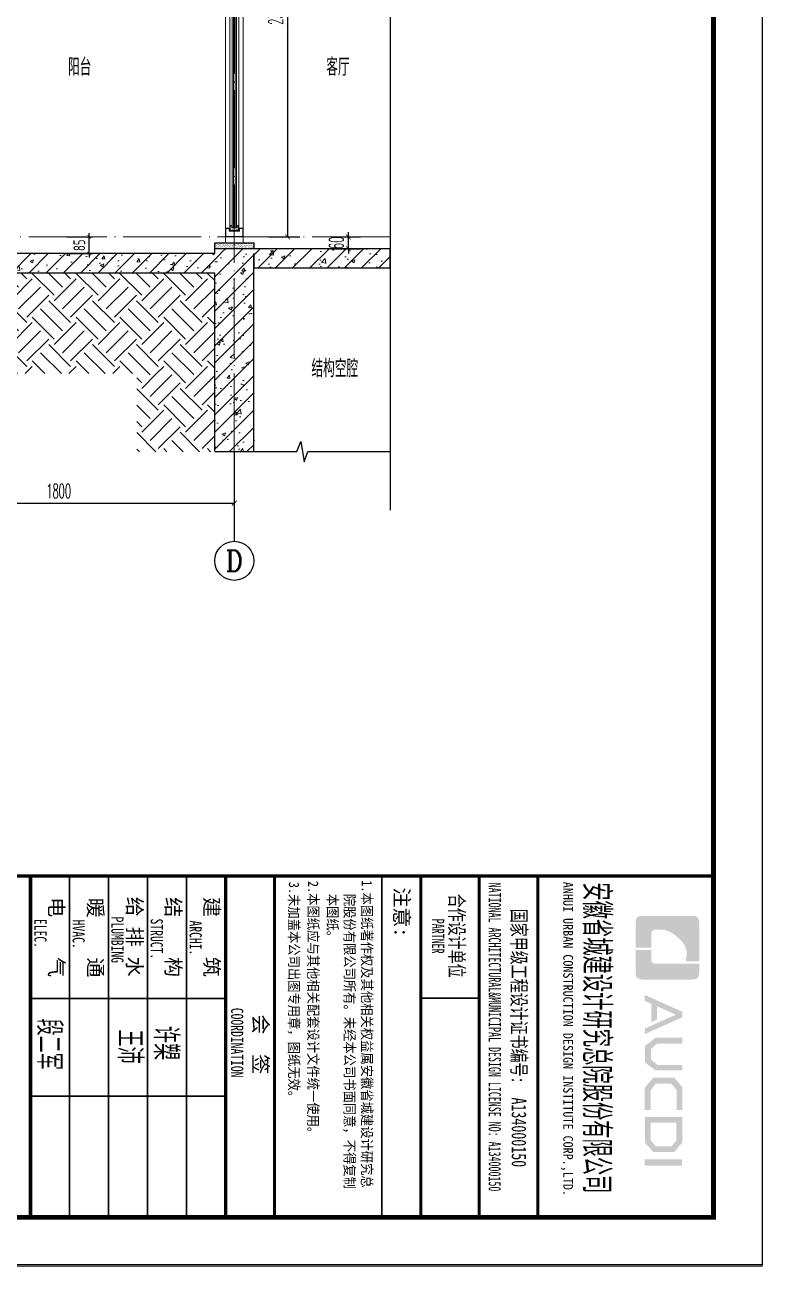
# Model space of a CAD drawing. Extents: x 826826 to 1642106, y -156213 to 399140.
# Drawn here: x 1524017 to 1527796, y 282493 to 288853 of the extents above; entities that cross this region are included whole.
import ezdxf
from ezdxf.enums import TextEntityAlignment as Align

# ---------------------------------------------------------------- set-up
doc = ezdxf.new("R2010")
doc.units = 0
doc.header["$LTSCALE"] = 1000
doc.linetypes.add('DOTE', pattern=[2.42, 2, -0.2, 0.02, -0.2])
doc.layers.get('0').update_dxf_attribs({"linetype": 'CONTINUOUS'})
doc.layers.get('DEFPOINTS').update_dxf_attribs({"linetype": 'CONTINUOUS'})
for name, color, linetype in [('AXIS', 3, 'CONTINUOUS'), ('AXIS_TEXT', 4, 'CONTINUOUS'), ('DIM', 2, 'CONTINUOUS'), ('DIM_SYMB', 3, 'CONTINUOUS'), ('PUB_DIM', 3, 'CONTINUOUS'), ('PUB_TEXT', 2, 'CONTINUOUS'), ('WALL', 5, 'CONTINUOUS'), ('yichutu', 7, 'CONTINUOUS'), ('图签文字', 4, 'CONTINUOUS'), ('立面-看线', 251, 'CONTINUOUS')]:
    doc.layers.add(name, color=color, linetype=linetype)
for name, color, linetype, lineweight in [('DOTE', 251, 'DOTE', 9), ('PUB_HATCH', 8, 'CONTINUOUS', 9), ('S_WINDOW', 144, 'CONTINUOUS', 15), ('图框', 9, 'CONTINUOUS', 18), ('填充', 251, 'CONTINUOUS', 5), ('细细', 250, 'CONTINUOUS', 0)]:
    doc.layers.add(name, color=color, linetype=linetype, lineweight=lineweight)
doc.styles.add('_TCH_AXIS', font='COMPLEX', dxfattribs={"bigfont": 'GBCBIG'})
doc.styles.add('_TCH_DIM_T3', font='SIMPLEX.shx', dxfattribs={"width": 0.494118, "bigfont": 'GBCBIG.shx'})
doc.styles.add('COMPLEX', font='COMPLEX')
doc.styles.add('HT', font='simhei.ttf')
doc.styles.add('TSSD_DIMENSION', font='Tssdeng.shx', dxfattribs={"width": 0.7, "bigfont": 'tssdchn.shx'})
doc.styles.add('TSSD_REIN', font='tssdeng.shx', dxfattribs={"width": 0.7, "height": 300, "bigfont": 'tssdchn.shx'})
doc.styles.add('建筑图签-1', font='simhei.ttf', dxfattribs={"width": 0.7})
doc.styles.add('建筑图签-2', font='TXT.shx', dxfattribs={"width": 0.5, "bigfont": 'HZTXT.shx'})
doc.dimstyles.new('_TCH_ARCH&&25', dxfattribs={"dimtxt": 74.375, "dimasz": 25, "dimexe": 62.5, "dimexo": 75, "dimgap": 25, "dimtad": 1, "dimdec": 0, "dimzin": 0, "dimdsep": 46, "dimtxsty": '_TCH_DIM_T3', "dimblk": 'ARCHTICK', "dimcen": 0.09, "dimclrt": 7, "dimazin": 0, "dimtfac": 1, "dimtdec": 0, "dimtix": 1, "dimtmove": 2, "dimatfit": 3, "dimldrblk": 'ARCHTICK', "dimfxl": 0, "dimtolj": 1, "dimtzin": 0, "dimarcsym": 0})
doc.dimstyles.new('TSSD_20_20', dxfattribs={"dimtxt": 60, "dimasz": 20, "dimexe": 20, "dimexo": 50, "dimgap": 20, "dimtad": 1, "dimdec": 0, "dimzin": 0, "dimdsep": 46, "dimtxsty": 'TSSD_DIMENSION', "dimblk": 'ARCHTICK', "dimblk1": 'ARCHTICK', "dimblk2": 'ARCHTICK', "dimcen": 0, "dimdle": 20, "dimclrt": 7, "dimadec": 0, "dimazin": 0, "dimtfac": 1, "dimtdec": 0, "dimtix": 1, "dimtmove": 2, "dimatfit": 3, "dimfxl": 0, "dimtolj": 1, "dimtzin": 0, "dimarcsym": 0})
pattern_1 = [(315, (145053.3697, 680712.4302), (-1.76776695, -1.76776695), []), (315, (145054.5482, 680712.4302), (-1.76776695, -1.76776695), [])]
pattern_2 = [(315, (145053.3697, 678374.192), (-1.76776695, -1.76776695), []), (315, (145054.5482, 678374.192), (-1.76776695, -1.76776695), [])]
pattern_3 = [(45, (657881.9, 413752.46), (0, 224.506403), [158.75, -158.75]), (45, (657839.8, 413794.56), (0, 224.506403), [158.75, -158.75]), (45, (657797.71, 413836.65), (0, 224.506403), [158.75, -158.75]), (135, (657797.71, 413864.72), (-224.506403, 0), [158.75, -158.75]), (135, (657839.8, 413906.81), (-224.506403, 0), [158.75, -158.75]), (135, (657881.9, 413948.9), (-224.506403, 0), [158.75, -158.75])]
pattern_4 = [(45, (689015.794, 456209.414), (-44.194174, 44.194174), []), (50, (689015.8, 456209.41), (179.315046, -15.688034), [18.75, -206.25]), (355, (689015.8, 456209.41), (-34.687833, 188.048033), [15, -165]), (100.4514, (689030.74, 456208.1), (144.627345, 172.359886), [15.935047, -175.285528]), (46.1842, (689015.8, 456259.41), (266.81026, -41.379754), [28.125, -309.375]), (96.6356, (689038.03, 456255.97), (233.66568, 243.52947), [23.90257, -262.92825]), (351.1842, (689015.8, 456259.41), (233.66549, 243.52965), [22.5, -247.5]), (21, (689040.8, 456246.91), (149.226763, -100.654723), [18.75, -206.25]), (326, (689040.8, 456246.91), (60.828833, 181.28751), [15, -165]), (71.4514, (689053.23, 456238.53), (210.055657, 80.632624), [15.935047, -175.285528]), (37.5, (689015.794, 456209.414), (3.039964, 83.2234635), [0, -163, 0, -167.5, 0, -165.625]), (7.5, (689015.79, 456209.41), (65.767384, 98.602928), [0, -95.5, 0, -159.25, 0, -63.125]), (327.5, (688960.044, 456209.414), (133.455609, -5.638718), [0, -62.5, 0, -195, 0, -258.75]), (317.5, (688935.04, 456209.41), (145.796542, 25.026246), [0, -81.25, 0, -129.5, 0, -183.75])]

# ---------------------------------------------------------------- blocks, each defined once
blk = doc.blocks.new('院标1')
h = blk.add_hatch(color=150)
h.dxf.hatch_style = 1
edge = h.paths.add_edge_path()
edge.add_spline(control_points=[(116373, 648379), (116379, 648379), (116382, 648379), (116391, 648379), (116391, 648379), (116391, 648379), (116616, 648379), (116616, 648379), (116616, 648379), (116616, 648379), (116616, 648054), (116616, 648054), (116616, 648054), (116616, 648054), (116108, 648054), (116108, 648054), (116108, 648054), (116028, 648054), (115963, 648111), (115963, 648199), (115963, 648199), (115963, 648199), (115963, 649215), (115963, 649215), (115963, 649215), (115963, 649295), (116018, 649360), (116108, 649360), (116108, 649360), (116108, 649360), (116897, 649360), (116897, 649360), (116897, 649360), (116897, 649360), (116897, 649080), (116897, 649080), (116897, 649080), (116897, 649080), (116566, 649140), (116356, 648859), (116356, 648859), (116245, 648719), (116240, 648545), (116247, 648466), (116247, 648466), (116254, 648386), (116247, 648466), (116247, 648466), (116247, 648466), (116247, 648466), (116258, 648374), (116373, 648379)], knot_values=[0, 0, 0, 0, 0.071429, 0.071429, 0.071429, 0.107143, 0.142857, 0.142857, 0.142857, 0.178571, 0.214286, 0.214286, 0.214286, 0.25, 0.285714, 0.285714, 0.285714, 0.321429, 0.357143, 0.357143, 0.357143, 0.392857, 0.428571, 0.428571, 0.428571, 0.464286, 0.5, 0.5, 0.5, 0.535714, 0.571429, 0.571429, 0.571429, 0.607143, 0.642857, 0.642857, 0.642857, 0.678571, 0.714286, 0.714286, 0.714286, 0.75, 0.785714, 0.785714, 0.785714, 0.821429, 0.857143, 0.857143, 0.857143, 0.928571, 1, 1, 1, 1], degree=3, periodic=0)
h = blk.add_hatch(color=150)
h.dxf.hatch_style = 1
edge = h.paths.add_edge_path()
edge.add_spline(control_points=[(117268, 649215), (117268, 649215), (117268, 648199), (117268, 648199), (117268, 648199), (117268, 648114), (117212, 648054), (117123, 648054), (117123, 648054), (117123, 648054), (116663, 648054), (116663, 648054), (116663, 648054), (116663, 648054), (116663, 648379), (116663, 648379), (116663, 648379), (116663, 648379), (116865, 648379), (116865, 648379), (116865, 648379), (116907, 648379), (116941, 648413), (116941, 648455), (116941, 648455), (116941, 648455), (116941, 649360), (116941, 649360), (116941, 649360), (116941, 649360), (117123, 649360), (117123, 649360), (117123, 649360), (117204, 649360), (117268, 649306), (117268, 649215)], knot_values=[0, 0, 0, 0, 0.1, 0.1, 0.1, 0.15, 0.2, 0.2, 0.2, 0.25, 0.3, 0.3, 0.3, 0.35, 0.4, 0.4, 0.4, 0.45, 0.5, 0.5, 0.5, 0.55, 0.6, 0.6, 0.6, 0.65, 0.7, 0.7, 0.7, 0.75, 0.8, 0.8, 0.8, 0.9, 1, 1, 1, 1], degree=3, periodic=0)
blk = doc.blocks.new('GFDDDDRG')
at = {"layer": '图框'}
h = blk.add_hatch(color=256, dxfattribs=at)
h.paths.add_polyline_path([(922489, -158906), (922489, -158969), (922104, -158969), (922104, -158906)])
h.paths.add_polyline_path([(922431, -158530), (922168, -158530), (922168, -158710), (922221, -158772), (922380, -158772), (922431, -158712)], flags=16)
h.paths.add_polyline_path([(922490, -158471), (922109, -158471), (922109, -158732), (922194, -158831), (922408, -158831), (922490, -158733)])
h.paths.add_polyline_path([(922492, -158399), (922434, -158399), (922434, -158196), (922378, -158129), (922219, -158129), (922167, -158196), (922167, -158400), (922107, -158400), (922107, -158169), (922194, -158067), (922408, -158067), (922492, -158166)])
h.paths.add_polyline_path([(922491, -157658), (922491, -157718), (922235, -157718), (922170, -157775), (922170, -157880), (922235, -157937), (922491, -157937), (922491, -157994), (922217, -157994), (922108, -157912), (922108, -157743), (922218, -157658)])
h.paths.add_polyline_path([(922490, -157392), (922490, -157450), (922108, -157621), (922108, -157564), (922425, -157423), (922231, -157335), (922231, -157471), (922173, -157501), (922173, -157311), (922107, -157282), (922107, -157220)])
for p, q in [((920410, -156002), (920410, -159502)), ((921010, -156002), (921010, -159502)), ((921010, -156002), (921010, -159502))]:
    blk.add_line(p, q, dxfattribs=at)
blk.add_lwpolyline([(923310, -107437), (923310, -159999), (893610, -159999), (893610, -107437)], close=True, dxfattribs=at)
blk.add_lwpolyline([(923310, -107437), (923310, -159999), (893610, -159999), (893610, -107437)], close=True, dxfattribs=at)
at = {"layer": '图框', "const_width": 50}
blk.add_lwpolyline([(894110, -159499), (922810, -159499), (922810, -108687), (894110, -108687)], close=True, dxfattribs=at)
at = {"layer": '图框'}
for points, const_width in [([(894110, -156002), (922810, -156002)], 35), ([(915810, -156006), (915810, -159506)], 35), ([(916210, -156006), (916210, -159506)], 17.5), ([(916610, -156006), (916610, -159506)], 17.5), ([(917010, -156006), (917010, -159506)], 17.5), ([(917410, -156006), (917410, -159506)], 17.5), ([(917810, -156006), (917810, -159506)], 35), ([(917810, -156006), (917810, -159506)], 35), ([(918310, -156006), (918310, -159506)], 30), ([(919410, -156002), (919410, -159502)], 17.5), ([(919810, -156002), (919810, -159502)], 30), ([(919810, -156002), (919810, -159502)], 30), ([(920410, -156002), (920410, -159502)], 30), ([(920410, -156002), (920410, -159502)], 30), ([(921010, -156002), (921010, -159502)], 30), ([(917810, -157256), (915810, -157256)], 17.5), ([(920410, -157252), (919810, -157252)], 17.5), ([(917810, -158256), (915810, -158256)], 17.5)]:
    blk.add_lwpolyline(points, dxfattribs=dict(at, const_width=const_width))
at = {"xscale": 0.5, "yscale": 0.5, "zscale": 0.5, "rotation": 270}
blk.add_blockref('院标1', (597985, -98428), dxfattribs=at)
at = {"layer": '图框'}
for s, height, style, width, p in [('3.未加盖本公司出图专用章，图纸无效。', 105, 'HT', 0.88, (918459, -156061)), (' 2.本图纸应与其他相关配套设计文件统一使用。 ', 105, 'HT', 0.88, (918656, -155989)), ('1.本图纸著作权及其他相关权益属安徽省城建设计研究总', 105, 'HT', 0.88, (919206, -156045)), ('NATIONAL ARCHITECTURAL&MUNICIPAL DESIGN LICENSE NO: A134000150', 125, '建筑图签-1', 0.6, (920507, -156070)), ('ANHUI URBAN CONSTRUCTION DESIGN INSTITUTE CORP.,LTD.', 100, '建筑图签-1', 0.91, (921271, -156061)), ('本图纸。', 105, 'HT', 0.88, (918854, -156184)), ('院股份有限公司所有。未经本公司书面同意，不得复制', 105, 'HT', 0.88, (919029, -156184)), ('ELEC.', 125, '建筑图签-1', 0.7, (915850, -156441)), ('HVAC.', 125, '建筑图签-1', 0.7, (916242, -156449)), ('PLUMBING', 125, '建筑图签-1', 0.7, (916639, -156417)), ('STRUCT.', 125, '建筑图签-1', 0.7, (917042, -156437)), ('ARCHI.', 125, '建筑图签-1', 0.7, (917441, -156457)), ('PARTNER', 125, '建筑图签-1', 0.6, (919927, -156439)), ('COORDINATION', 125, '建筑图签-1', 0.7, (917866, -157352))]:
    blk.add_text(s, height=height, rotation=270, dxfattribs=dict(at, style=style, width=width)).set_placement(p)
at = {"layer": '图签文字', "color": 7, "style": '建筑图签-1'}
for s, p in [('注意:', (919541, -156118)), ('电    气', (916001, -156219)), ('暖    通', (916401, -156224)), ('给 排 水', (916802, -156214)), ('结    构', (917199, -156219)), ('建    筑', (917593, -156217)), ('会  签', (918094, -157419))]:
    blk.add_text(s, height=150, rotation=270, dxfattribs=at).set_placement(p)
for s, height, width, p in [('合作设计单位', 150, 0.7, (920105, -156184)), ('安徽省城建设计研究总院股份有限公司', 250, 0.55, (921498, -156066)), ('国家甲级工程设计证书编号:  A134000150', 150, 0.7, (920743, -156338))]:
    blk.add_text(s, height=height, rotation=270, dxfattribs=dict(at, width=width)).set_placement(p)
at = {"layer": '图签文字', "color": 1, "style": '建筑图签-2', "width": 0.7}
for s, p in [('段二军', (915876, -157462)), ('王沛', (916703, -157575)), ('许槊', (917074, -157539))]:
    blk.add_text(s, height=250, rotation=270, dxfattribs=at).set_placement(p)
blk = doc.blocks.new('afzdfsregf')
at = {"layer": '细细'}
h = blk.add_hatch(dxfattribs=at)
h.set_pattern_fill('金属', color=256, style=0)
h.set_pattern_definition(pattern_1)
h.paths.add_polyline_path([(221063.8, 608913.8), (221043.8, 608913.8), (221043.8, 608927.3), (220993.8, 608927.3), (220993.8, 608913.8), (220973.8, 608913.8), (220973.8, 608958.8), (221063.8, 608958.8)])
h.paths.add_polyline_path([(221045.8, 608929.3), (221045.8, 608915.8), (221061.8, 608915.8), (221061.8, 608956.8), (220975.8, 608956.8), (220975.8, 608915.8), (220991.8, 608915.8), (220991.8, 608929.3)], flags=16)
h = blk.add_hatch(dxfattribs=at)
h.set_pattern_fill('金属', color=256, style=0)
h.set_pattern_definition(pattern_1)
h.paths.add_polyline_path([(220996.3, 608925.3), (220996.3, 608900.3), (221008.3, 608900.3), (221008.3, 608910.3), (221029.3, 608910.3), (221029.3, 608900.3), (221041.3, 608900.3), (221041.3, 608925.3)])
h.paths.add_polyline_path([(221039.3, 608923.3), (221039.3, 608902.3), (221031.3, 608902.3), (221031.3, 608912.3), (221006.3, 608912.3), (221006.3, 608902.3), (220998.3, 608902.3), (220998.3, 608923.3)], flags=16)
h = blk.add_hatch(color=256, dxfattribs=at)
edge = h.paths.add_edge_path()
edge.add_line((221023.3, 608910.3), (221023.3, 608898.3))
edge.add_arc((221018.8, 608890), 9.44, 61.51755, 118.48245)
edge.add_line((221014.3, 608898.3), (221014.3, 608910.3))
edge.add_arc((221018.8, 608918.6), 9.44, 241.51755, 298.48245)
h = blk.add_hatch(dxfattribs=at)
h.set_pattern_fill('金属', color=256, style=0)
h.set_pattern_definition(pattern_2)
h.paths.add_polyline_path([(221063.8, 606703.8), (221043.8, 606703.8), (221043.8, 606690.3), (220993.8, 606690.3), (220993.8, 606703.8), (220973.8, 606703.8), (220973.8, 606658.8), (221063.8, 606658.8)])
h.paths.add_polyline_path([(221045.8, 606688.3), (221045.8, 606701.8), (221061.8, 606701.8), (221061.8, 606660.8), (220975.8, 606660.8), (220975.8, 606701.8), (220991.8, 606701.8), (220991.8, 606688.3)], flags=16)
h = blk.add_hatch(dxfattribs=at)
h.set_pattern_fill('金属', color=256, style=0)
h.set_pattern_definition(pattern_2)
h.paths.add_polyline_path([(220996.3, 606692.3), (220996.3, 606717.3), (221008.3, 606717.3), (221008.3, 606707.3), (221029.3, 606707.3), (221029.3, 606717.3), (221041.3, 606717.3), (221041.3, 606692.3)])
h.paths.add_polyline_path([(221039.3, 606694.3), (221039.3, 606715.3), (221031.3, 606715.3), (221031.3, 606705.3), (221006.3, 606705.3), (221006.3, 606715.3), (220998.3, 606715.3), (220998.3, 606694.3)], flags=16)
h = blk.add_hatch(color=256, dxfattribs=at)
edge = h.paths.add_edge_path()
edge.add_line((221023.3, 606707.3), (221023.3, 606719.3))
edge.add_arc((221018.8, 606727.6), 9.44, 241.51755, 298.48245, ccw=False)
edge.add_line((221014.3, 606719.3), (221014.3, 606707.3))
edge.add_arc((221018.8, 606699), 9.44, 61.51755, 118.48245, ccw=False)
at = {"layer": 'S_WINDOW'}
for p, q in [((220973.8, 606703.8), (220973.8, 608913.8)), ((220996.3, 606717.3), (220996.3, 608900.3)), ((221041.3, 606717.3), (221041.3, 608900.3)), ((221063.8, 606703.8), (221063.8, 608913.8))]:
    blk.add_line(p, q, dxfattribs=at)
for points in [[(220973.8, 608958.8), (220973.8, 608913.8), (220993.8, 608913.8), (220993.8, 608927.3), (221043.8, 608927.3), (221043.8, 608913.8), (221063.8, 608913.8), (221063.8, 608958.8)], [(220975.8, 608956.8), (220975.8, 608915.8), (220991.8, 608915.8), (220991.8, 608929.3), (221045.8, 608929.3), (221045.8, 608915.8), (221061.8, 608915.8), (221061.8, 608956.8)], [(220996.3, 608925.3), (220996.3, 608900.3), (221008.3, 608900.3), (221008.3, 608910.3), (221029.3, 608910.3), (221029.3, 608900.3), (221041.3, 608900.3), (221041.3, 608925.3)], [(220998.3, 608923.3), (220998.3, 608902.3), (221006.3, 608902.3), (221006.3, 608912.3), (221031.3, 608912.3), (221031.3, 608902.3), (221039.3, 608902.3), (221039.3, 608923.3)], [(220973.8, 606658.8), (220973.8, 606703.8), (220993.8, 606703.8), (220993.8, 606690.3), (221043.8, 606690.3), (221043.8, 606703.8), (221063.8, 606703.8), (221063.8, 606658.8)], [(220975.8, 606660.8), (220975.8, 606701.8), (220991.8, 606701.8), (220991.8, 606688.3), (221045.8, 606688.3), (221045.8, 606701.8), (221061.8, 606701.8), (221061.8, 606660.8)], [(220996.3, 606692.3), (220996.3, 606717.3), (221008.3, 606717.3), (221008.3, 606707.3), (221029.3, 606707.3), (221029.3, 606717.3), (221041.3, 606717.3), (221041.3, 606692.3)], [(220998.3, 606694.3), (220998.3, 606715.3), (221006.3, 606715.3), (221006.3, 606705.3), (221031.3, 606705.3), (221031.3, 606715.3), (221039.3, 606715.3), (221039.3, 606694.3)]]:
    blk.add_lwpolyline(points, close=True, dxfattribs=at)
at = {"layer": '细细'}
for points in [[(221008.3, 608900.3), (221008.3, 606717.3)], [(221014.3, 606719.3), (221014.3, 608910.3)], [(221023.3, 606719.3), (221023.3, 608910.3)], [(221029.3, 608900.3), (221029.3, 606717.3)]]:
    blk.add_lwpolyline(points, dxfattribs=at)
for points in [[(221023.3, 608910.3), (221023.3, 608898.3, 0.253805), (221014.3, 608898.3), (221014.3, 608910.3, 0.253805)], [(221023.3, 606707.3), (221023.3, 606719.3, -0.253805), (221014.3, 606719.3), (221014.3, 606707.3, -0.253805)]]:
    blk.add_lwpolyline(points, format="xyb", close=True, dxfattribs=at)
blk = doc.blocks.new('yct-1051-594-26275-14850-25-1002.0')
at = {"layer": 'yichutu', "color": 7}
blk.add_lwpolyline([(0, 0), (0, 14850), (26275, 14850), (26275, 0)], close=True, dxfattribs=at)
blk = doc.blocks.new('_ArchTick')
at = {"color": 0, "linetype": 'ByBlock', "const_width": 0.15}
blk.add_lwpolyline([(-0.5, -0.5), (0.5, 0.5)], dxfattribs=at)
blk = doc.blocks.new('*D1342')
at = {"layer": 'DEFPOINTS', "color": 0}
for p in [(1524180.8, 287766.4), (1524346.8, 287766.4), (1524180.8, 287681.4)]:
    blk.add_point(p, dxfattribs=at)
at = {"layer": 'DIM', "color": 0, "lineweight": -2}
for p, q in [((1524230.8, 287766.4), (1524366.8, 287766.4)), ((1524346.8, 287766.4), (1524346.8, 287786.4)), ((1524346.8, 287681.4), (1524346.8, 287766.4)), ((1524230.8, 287681.4), (1524366.8, 287681.4)), ((1524346.8, 287681.4), (1524346.8, 287661.4))]:
    blk.add_line(p, q, dxfattribs=at)
at = {"layer": 'DIM', "color": 0, "lineweight": -2, "xscale": 20, "yscale": 20, "zscale": 20}
for p, rotation in [((1524346.8, 287766.4), 270), ((1524346.8, 287681.4), 90)]:
    blk.add_blockref('_ArchTick', p, dxfattribs=dict(at, rotation=rotation))
at = {"layer": 'DIM', "color": 7, "insert": (1524296.8, 287723.9), "char_height": 60, "attachment_point": 5, "rotation": 90, "style": 'TSSD_DIMENSION'}
blk.add_mtext('\\A1;85', dxfattribs=at)
blk = doc.blocks.new('*D1921')
at = {"layer": 'DEFPOINTS', "color": 0}
for p in [(1525191, 290066.4), (1525364.9, 290066.4), (1525191, 287766.4)]:
    blk.add_point(p, dxfattribs=at)
at = {"layer": 'PUB_DIM', "color": 0, "lineweight": -2}
for p, q in [((1525266, 290066.4), (1525427.4, 290066.4)), ((1525364.9, 287766.4), (1525364.9, 290066.4)), ((1525266, 287766.4), (1525427.4, 287766.4))]:
    blk.add_line(p, q, dxfattribs=at)
at = {"layer": 'PUB_DIM', "color": 0, "lineweight": -2, "xscale": 25, "yscale": 25, "zscale": 25}
for p, rotation in [((1525364.9, 290066.4), 90), ((1525364.9, 287766.4), 270)]:
    blk.add_blockref('_ArchTick', p, dxfattribs=dict(at, rotation=rotation))
at = {"layer": 'PUB_DIM', "color": 7, "insert": (1525302.8, 288916.4), "char_height": 74.38, "attachment_point": 5, "rotation": 90, "style": '_TCH_DIM_T3'}
blk.add_mtext('\\A1;2300', dxfattribs=at)
blk = doc.blocks.new('*D1934')
at = {"layer": 'DEFPOINTS', "color": 0}
for p in [(1525509.9, 287766.4), (1525675.9, 287766.4), (1525509.9, 287706.4)]:
    blk.add_point(p, dxfattribs=at)
at = {"layer": 'PUB_DIM', "color": 0, "lineweight": -2}
for p, q in [((1525584.9, 287766.4), (1525738.4, 287766.4)), ((1525675.9, 287766.4), (1525675.9, 287791.4)), ((1525675.9, 287706.4), (1525675.9, 287766.4)), ((1525584.9, 287706.4), (1525738.4, 287706.4)), ((1525675.9, 287706.4), (1525675.9, 287681.4))]:
    blk.add_line(p, q, dxfattribs=at)
at = {"layer": 'PUB_DIM', "color": 0, "lineweight": -2, "xscale": 25, "yscale": 25, "zscale": 25}
for p, rotation in [((1525675.9, 287766.4), 270), ((1525675.9, 287706.4), 90)]:
    blk.add_blockref('_ArchTick', p, dxfattribs=dict(at, rotation=rotation))
at = {"layer": 'PUB_DIM', "color": 7, "insert": (1525613.7, 287736.4), "char_height": 74.38, "attachment_point": 5, "rotation": 90, "style": '_TCH_DIM_T3'}
blk.add_mtext('\\A1;60', dxfattribs=at)
blk = doc.blocks.new('*D1993')
at = {"layer": 'AXIS', "color": 0, "lineweight": -2}
for p, q in [((1523291, 286591.4), (1523291, 286339.8)), ((1525091, 286591.4), (1525091, 286339.8)), ((1523291, 286402.3), (1525091, 286402.3))]:
    blk.add_line(p, q, dxfattribs=at)
at = {"layer": 'DEFPOINTS', "color": 0}
for p in [(1523291, 286666.4), (1525091, 286666.4), (1525091, 286402.3)]:
    blk.add_point(p, dxfattribs=at)
at = {"layer": 'AXIS', "color": 0, "lineweight": -2, "xscale": 25, "yscale": 25, "zscale": 25, "rotation": 180}
blk.add_blockref('_ArchTick', (1523291, 286402.3), dxfattribs=at)
at = {"layer": 'AXIS', "color": 0, "lineweight": -2, "xscale": 25, "yscale": 25, "zscale": 25}
blk.add_blockref('_ArchTick', (1525091, 286402.3), dxfattribs=at)
at = {"layer": 'AXIS', "color": 7, "insert": (1524191, 286464.5), "char_height": 74.38, "attachment_point": 5, "style": '_TCH_DIM_T3'}
blk.add_mtext('\\A1;1800', dxfattribs=at)
blk = doc.blocks.new('_AXISO')
blk.add_circle((0, 0), 0.5)
at = {"layer": 'AXIS_TEXT', "style": 'COMPLEX', "width": 1.041667}
blk.add_attdef('A', text='', height=0.56, dxfattribs=at).set_placement((-0.25, -0.28), (0.25, -0.28), align=Align.FIT)

msp = doc.modelspace()

# ---------------------------------------------------------------- hatches: boundary and pattern name
at = {"layer": 'PUB_HATCH'}
h = msp.add_hatch(dxfattribs=at)
h.set_pattern_fill('钢筋混凝土', color=256, scale=25, style=0)
h.set_pattern_definition(pattern_4)
h.paths.add_polyline_path([(1525057.64, 287648.05), (1524990.97, 287681.38), (1523390.98, 287681.38), (1523390.98, 287581.38), (1524990.97, 287581.38)])
h = msp.add_hatch(dxfattribs=at)
h.set_pattern_fill('钢筋混凝土', color=256, scale=25, style=0)
h.set_pattern_definition(pattern_4)
h.paths.add_polyline_path([(1525190.95, 286666.38), (1525190.97, 287681.38), (1525057.64, 287648.05), (1524990.97, 287581.38), (1524990.95, 286666.38)])
h = msp.add_hatch(dxfattribs=at)
h.set_pattern_fill('钢筋混凝土', color=256, scale=25, style=0)
h.set_pattern_definition(pattern_4)
h.paths.add_polyline_path([(1525057.64, 287648.05), (1525190.97, 287681.38), (1525190.97, 287606.38), (1524990.98, 287706.38), (1524990.97, 287681.38)])
h = msp.add_hatch(dxfattribs=at)
h.set_pattern_fill('钢筋混凝土', color=256, scale=25, style=0)
h.set_pattern_definition(pattern_4)
h.paths.add_polyline_path([(1525889.5, 287706.38), (1524990.98, 287706.38), (1525190.97, 287606.38), (1525889.5, 287606.38)])
at = {"layer": '填充'}
h = msp.add_hatch(dxfattribs=at)
h.set_pattern_fill('EARTH', color=250, scale=50, angle=45, style=0)
h.set_pattern_definition(pattern_3)
h.paths.add_polyline_path([(1523390.98, 287066.4), (1524990.97, 287066.36), (1524990.97, 287581.37), (1523390.98, 287581.39)])
h = msp.add_hatch(dxfattribs=at)
h.set_pattern_fill('EARTH', color=250, scale=50, angle=45, style=0)
h.set_pattern_definition(pattern_3)
h.paths.add_polyline_path([(1524990.97, 287066.38), (1524590.97, 287066.38), (1524590.97, 286666.19), (1524990.97, 286666.19)])
at = {"layer": '立面-看线'}
h = msp.add_hatch(dxfattribs=at)
h.set_pattern_fill('碎沙', color=256, scale=4)
h.set_pattern_definition([(37.5, (723937.736, -97680.57), (-0.32000626, 9.78826475), [0, -7.7216, 0, -8.636, 0, -8.255]), (7.5, (723937.736, -97680.57), (8.99046566, 14.33650201), [0, -4.1656, 0, -6.9596, 0, -2.667]), (327.5, (723931.4875, -97680.57), (15.819847405, 0.02874369), [0, -2.54, 0, -9.144, 0, -11.938]), (317.5, (723931.488, -97680.57), (15.27112905, 4.45858647), [0, -1.27, 0, -5.9944, 0, -6.858])])
h.paths.add_polyline_path([(1524990.98, 287706.38), (1525190.98, 287706.38), (1525190.98, 287736.38), (1524990.98, 287736.38)])

# ---------------------------------------------------------------- linework, layer by layer
at = {"layer": 'AXIS'}
msp.add_line((1525090.95, 286666.38), (1525090.95, 286206.99), dxfattribs=at)
at = {"layer": 'DIM_SYMB'}
for points in [[(1525889.5, 305686.38), (1525889.5, 296054.51), (1525942, 296035.4), (1525837, 296016.88), (1525889.5, 295998.26), (1525889.5, 286366.38)], [(1524990.95, 286666.38), (1525412.1, 286666.38), (1525431.21, 286718.88), (1525449.72, 286613.88), (1525468.35, 286666.38), (1525889.5, 286666.38)]]:
    msp.add_lwpolyline(points, dxfattribs=at)
at = {"layer": 'DOTE', "color": 1, "linetype": 'DOTE', "ltscale": 0.2}
for p, q in [((1525090.98, 286666.38), (1525090.98, 306266.39)), ((1525889.5, 287766.39), (1522120.78, 287766.39))]:
    msp.add_line(p, q, dxfattribs=at)
at = {"layer": 'S_WINDOW'}
msp.add_lwpolyline([(1525045.98, 287766.38), (1525135.98, 287766.38), (1525135.98, 287736.38), (1525045.98, 287736.38)], close=True, dxfattribs=at)
at = {"layer": 'WALL'}
for p, q in [((1524990.97, 287681.38), (1523390.98, 287681.38)), ((1524990.97, 287681.38), (1524990.98, 287706.38)), ((1525889.5, 287706.38), (1524990.98, 287706.38)), ((1525190.95, 286666.38), (1525190.97, 287681.38)), ((1525190.97, 287681.38), (1525190.97, 287606.38)), ((1525889.5, 287606.38), (1525889.5, 287706.38)), ((1524990.97, 287581.38), (1523390.98, 287581.38)), ((1524990.95, 286666.38), (1524990.97, 287581.38)), ((1525889.5, 287606.38), (1525190.97, 287606.38)), ((1524990.95, 286666.38), (1525190.95, 286666.38))]:
    msp.add_line(p, q, dxfattribs=at)
msp.add_lwpolyline([(1524990.98, 287736.38), (1525190.98, 287736.38), (1525190.98, 287706.38), (1524990.98, 287706.38)], close=True, dxfattribs=at)

# ---------------------------------------------------------------- block references
at = {"xscale": 0.5, "yscale": 0.5, "zscale": 0.5}
msp.add_blockref('GFDDDDRG', (1066141.4, 362492.89), dxfattribs=at)
msp.add_blockref('afzdfsregf', (1304072.22, -318892.38))
at = {"layer": 'AXIS'}
ref = msp.add_blockref('_AXISO', (1525090.95, 286106.99), dxfattribs=dict(at, xscale=200, yscale=200, zscale=200))
ref.add_attrib('A', 'D', dxfattribs={"layer": 'AXIS_TEXT', "height": 108.81, "style": '_TCH_AXIS'}).set_placement((1525046.9, 286052.58), (1525134.99, 286052.58), align=Align.FIT)
at = {"layer": 'yichutu', "rotation": 270}
msp.add_blockref('yct-1051-594-26275-14850-25-1002.0', (1512946.29, 308774.41), dxfattribs=at)

# ---------------------------------------------------------------- texts
at = {"layer": 'PUB_TEXT', "style": 'TSSD_REIN', "width": 0.7}
for s, p in [('阳台', (1524238.89, 288592.01)), ('客厅', (1525562.38, 288592.01)), ('结构空腔', (1525486.11, 287047.8))]:
    msp.add_text(s, height=90, dxfattribs=at).set_placement(p)

# ---------------------------------------------------------------- dimensions: what is measured, and where the dimension line sits
at = {"layer": 'AXIS'}
dim = msp.add_aligned_dim(p1=(1523290.98, 286666.38), p2=(1525090.98, 286666.38), distance=-264.03, dimstyle='_TCH_ARCH&&25', dxfattribs=at)
dim.commit()
dim.dimension.update_dxf_attribs({"geometry": '*D1993', "text_midpoint": (1524190.98, 286464.53)})
at = {"layer": 'DIM'}
dim = msp.add_aligned_dim(p1=(1524180.8, 287681.38), p2=(1524180.8, 287766.38), distance=-165.96, dimstyle='TSSD_20_20', dxfattribs=at)
dim.commit()
dim.dimension.update_dxf_attribs({"geometry": '*D1342', "text_midpoint": (1524296.76, 287723.88)})
at = {"layer": 'PUB_DIM'}
for p1, p2, distance, picture, middle in [((1525190.98, 287766.38), (1525190.98, 290066.38), -173.97, '*D1921', (1525302.76, 288916.38)), ((1525509.92, 287706.38), (1525509.92, 287766.38), -165.96, '*D1934', (1525613.69, 287736.38))]:
    dim = msp.add_aligned_dim(p1=p1, p2=p2, distance=distance, dimstyle='_TCH_ARCH&&25', dxfattribs=at)
    dim.commit()
    dim.dimension.update_dxf_attribs({"geometry": picture, "text_midpoint": middle})

doc.saveas('drawing.dxf')
